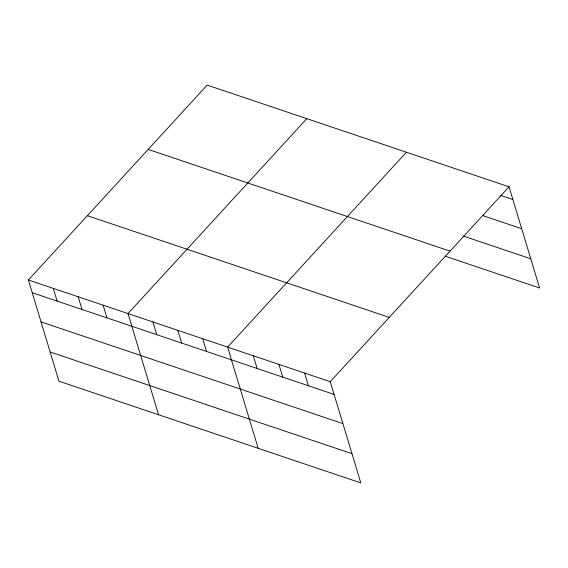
<?xml version="1.0" encoding="UTF-8"?>
<svg xmlns="http://www.w3.org/2000/svg" width="568" height="568" viewBox="0 0 568 568"><rect width="100%" height="100%" fill="white"/><g stroke="black" fill="none" stroke-linecap="round" stroke-linejoin="round"><path stroke-width="0.85" d="M28.4 279.996L330.256 381.71L360.808 482.906L58.951 381.192L28.4 279.996L207.192 85.093L509.049 186.808L539.6 288.004L445.248 256.211M306.805 118.662L128.013 313.564L158.564 414.761M406.418 152.224L227.626 347.133L258.177 448.322M330.256 381.71L509.049 186.808M500.472 195.335L512.883 199.517M482.8 215.613L521.701 228.719M462.913 235.933L530.782 258.802M148.191 149.412L450.048 251.127M87.401 215.677L389.257 317.391M32.234 292.712L334.098 394.419M41.052 321.907L342.909 423.621M50.133 351.99L351.997 453.704M304.597 373.07L308.438 385.779M278.945 364.422L282.779 377.131M253.285 355.774L257.119 368.483M202.719 338.741L206.56 351.45M177.819 330.349L181.653 343.058M152.913 321.957L156.754 334.666M103.106 305.172L106.947 317.881M78.207 296.78L82.04 309.489M53.3 288.388L57.141 301.097"/></g></svg>
